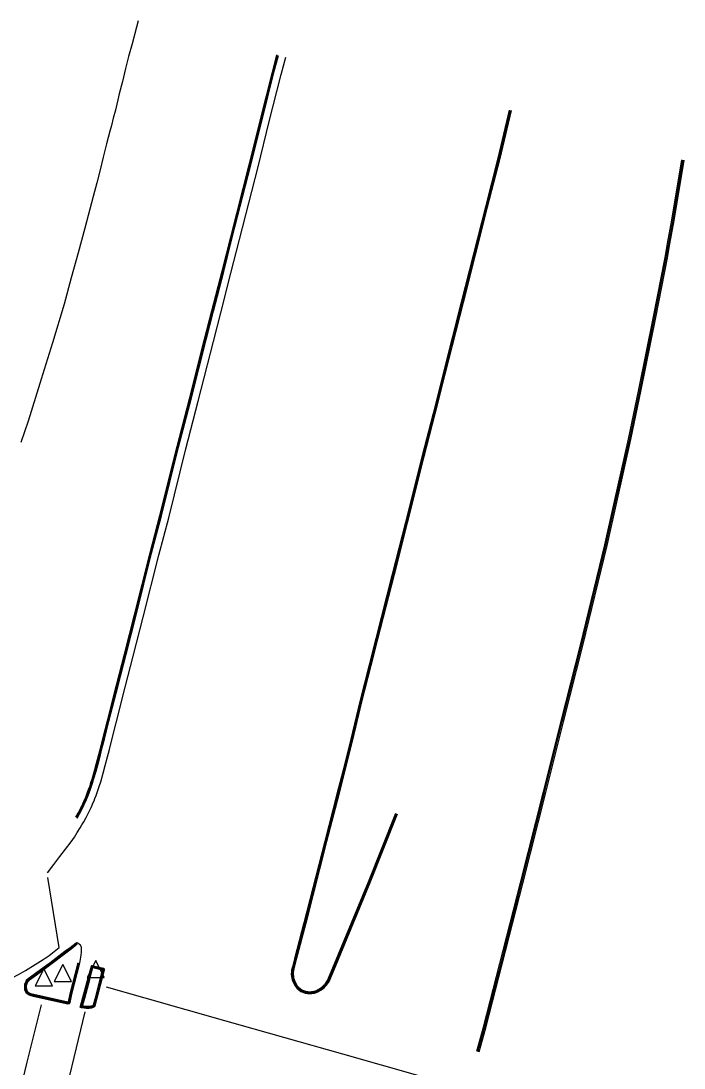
# Model space of a CAD drawing. Header units: metres. Extents: x 585772 to 587013, y 4140825 to 4141582.
# Drawn here: x 586138.1 to 586188.6, y 4140872 to 4140951.9 of the extents above; entities that cross this region are included whole.
import ezdxf

# ---------------------------------------------------------------- set-up
doc = ezdxf.new("R2010")
doc.units = ezdxf.units.M
doc.header["$MEASUREMENT"] = 0
for name, color, linetype, lineweight in [('BACK_OF_CURB', 5, 'Continuous', 30), ('BOTTOM_OF_CURB', 3, 'Continuous', 30), ('GUTTER', 30, 'Continuous', 30), ('PAINT_STRIPE', 4, 'Continuous', 30), ('TOP_OF_CURB', 1, 'Continuous', 30), ('TRAFFIC_SIGNAL', 3, 'Continuous', 30)]:
    doc.layers.add(name, color=color, linetype=linetype, lineweight=lineweight)
doc.layers.add('FENCE', color=201, linetype='Continuous', lineweight=30, true_color=0xe39cff)
doc.layers.add('PAVED_ROAD', color=140, linetype='Continuous', lineweight=30, true_color=0x38a9ff)

# ---------------------------------------------------------------- blocks, each defined once
blk = doc.blocks.new('SYM212')
at = {"layer": 'TRAFFIC_SIGNAL'}
blk.add_3dface([(-6.561667, -4.374444), (6.561667, -4.374444), (0, 8.748889)], dxfattribs=at)
blk = doc.blocks.new('SYM009')
at = {"layer": 'TRAFFIC_SIGNAL', "xscale": 0.5, "yscale": 0.5, "zscale": 0.5}
blk.add_blockref('SYM212', (0, 0), dxfattribs=at)

msp = doc.modelspace()

# ---------------------------------------------------------------- linework, layer by layer
at = {"layer": 'BACK_OF_CURB'}
for points in [[(586142.266941, 4140891.178878, -18.717), (586142.442715, 4140891.490282, -18.712), (586142.490033, 4140891.579887, -18.711), (586142.571012, 4140891.733773, -18.709), (586142.649313, 4140891.885483, -18.708), (586142.692173, 4140891.971241, -18.707), (586142.802264, 4140892.20045, -18.705), (586142.87578, 4140892.366983, -18.705), (586142.938411, 4140892.510203, -18.704), (586143.016842, 4140892.699619, -18.704), (586143.084274, 4140892.870523, -18.702), (586143.16775, 4140893.079306, -18.703), (586143.240619, 4140893.28462, -18.702), (586143.346376, 4140893.585514, -18.704), (586143.418128, 4140893.818812, -18.708), (586143.505927, 4140894.091252, -18.709), (586143.694212, 4140894.717761, -18.712), (586143.845555, 4140895.293282, -18.713), (586144.024684, 4140895.959621, -18.714), (586144.169269, 4140896.526876, -18.715), (586144.327297, 4140897.159845, -18.716), (586144.675904, 4140898.544064, -18.725), (586145.37206, 4140901.267484, -18.74), (586145.980115, 4140903.627367, -18.755), (586146.737568, 4140906.62126, -18.769), (586147.929537, 4140911.357091, -18.787614), (586148.681993, 4140914.198819, -18.796546), (586149.983667, 4140919.45572, -18.813), (586150.931505, 4140923.094551, -18.822), (586152.083195, 4140927.645379, -18.831), (586152.643434, 4140929.825427, -18.835), (586153.423379, 4140932.853013, -18.842), (586154.079915, 4140935.42905, -18.849), (586155.495369, 4140940.962392, -18.864895), (586156.349289, 4140944.42126, -18.878), (586157.255388, 4140948.02883, -18.894696), (586157.602126, 4140949.339642, -18.899)], [(586175.451201, 4140945.095399, -18.623), (586174.58528, 4140941.438524, -18.60947), (586173.633865, 4140937.726261, -18.596336), (586171.792435, 4140930.448223, -18.577221), (586170.407574, 4140924.995185, -18.561392), (586169.64555, 4140921.955811, -18.552), (586168.780429, 4140918.605493, -18.545848), (586167.5374, 4140913.648365, -18.531109), (586166.526825, 4140909.690181, -18.519754), (586165.278542, 4140904.775772, -18.501358), (586164.770256, 4140902.762106, -18.49637), (586164.059741, 4140899.983007, -18.493), (586163.362832, 4140897.093537, -18.488), (586162.788939, 4140894.73962, -18.483692), (586162.311429, 4140892.909277, -18.478), (586161.377589, 4140889.317146, -18.468521), (586159.792722, 4140883.092048, -18.456613), (586159.073073, 4140880.332404, -18.449), (586158.916617, 4140879.74134, -18.446), (586158.858689, 4140879.491691, -18.445), (586158.842153, 4140879.369427, -18.445), (586158.837931, 4140879.208922, -18.445), (586158.850657, 4140879.039168, -18.447), (586158.871218, 4140878.928091, -18.448), (586158.904238, 4140878.808339, -18.449), (586158.972057, 4140878.642956, -18.451), (586159.072575, 4140878.454948, -18.451), (586159.153455, 4140878.324292, -18.451), (586159.252806, 4140878.220755, -18.455), (586159.363119, 4140878.110393, -18.458), (586159.497117, 4140878.015764, -18.462), (586159.634744, 4140877.959068, -18.467), (586159.800571, 4140877.903768, -18.473), (586159.958628, 4140877.874639, -18.48), (586160.125532, 4140877.862116, -18.485), (586160.248352, 4140877.870308, -18.491), (586160.421376, 4140877.895639, -18.496), (586160.613131, 4140877.954026, -18.502), (586160.703154, 4140877.997099, -18.504), (586160.8792, 4140878.104492, -18.509), (586160.995699, 4140878.195143, -18.512), (586161.096416, 4140878.278382, -18.514), (586161.177571, 4140878.3553, -18.516), (586161.269652, 4140878.45326, -18.517), (586161.449604, 4140878.715808, -18.52), (586161.871048, 4140879.6784, -18.523), (586164.58632, 4140886.258437, -18.541), (586166.655873, 4140891.490704, -18.553)], [(586173.017975, 4140873.289123, -18.859), (586173.523292, 4140875.106998, -18.867), (586174.781625, 4140879.977648, -18.885), (586176.342948, 4140886.120129, -18.905074), (586178.099926, 4140893.07353, -18.925), (586179.444429, 4140898.46647, -18.937), (586180.914197, 4140904.274046, -18.953), (586182.770683, 4140911.9221, -18.97), (586183.516971, 4140915.227671, -18.976), (586184.589684, 4140919.988445, -18.984), (586185.37957, 4140923.780224, -18.988), (586186.480364, 4140929.31489, -18.992), (586187.375569, 4140933.858857, -18.995), (586187.56258, 4140934.919843, -18.995), (586187.892942, 4140936.701319, -18.996), (586188.643405, 4140941.301219, -18.993)], [(586142.379602, 4140881.481731, -18.666362), (586141.899658, 4140881.118985, -18.668667), (586141.513133, 4140880.810374, -18.673), (586140.35869, 4140879.9316, -18.692561), (586139.266714, 4140879.135795, -18.708), (586138.726419, 4140878.736369, -18.718), (586138.60494, 4140878.617828, -18.719), (586138.57574, 4140878.570559, -18.718), (586138.534753, 4140878.479807, -18.719), (586138.500339, 4140878.384417, -18.719), (586138.489298, 4140878.313156, -18.719), (586138.489298, 4140878.185909, -18.719), (586138.50121, 4140878.074685, -18.718), (586138.530772, 4140877.978566, -18.718), (586138.587759, 4140877.878794, -18.718443), (586138.637836, 4140877.835374, -18.719667), (586138.708892, 4140877.782994, -18.72), (586138.818721, 4140877.739828, -18.72), (586139.053994, 4140877.66877, -18.715), (586141.655998, 4140877.089006, -18.640879), (586141.659368, 4140877.08854, -18.64077), (586141.664929, 4140877.087501, -18.640713), (586141.67537, 4140877.087694, -18.640522), (586141.684377, 4140877.08966, -18.640731), (586141.68864, 4140877.090767, -18.640825), (586141.692136, 4140877.09296, -18.641045), (586141.694671, 4140877.096237, -18.640984), (586141.696112, 4140877.100212, -18.641365), (586141.829166, 4140877.700526, -18.674335), (586142.433211, 4140880.068195, -18.716335)]]:
    msp.add_polyline3d(points, dxfattribs=at)
msp.add_polyline3d([(586142.948443, 4140877.38008, -18.609694), (586143.320606, 4140878.788726, -18.627762), (586143.345832, 4140878.884207, -18.630256), (586143.573442, 4140879.715522, -18.640565), (586144.2849, 4140879.535244, -18.626895), (586144.286035, 4140879.522748, -18.62568), (586143.705781, 4140877.302489, -18.610796), (586143.586174, 4140876.844831, -18.585), (586143.567619, 4140876.820699, -18.584), (586143.531781, 4140876.79765, -18.584), (586143.417012, 4140876.755549, -18.585), (586143.261403, 4140876.730968, -18.587), (586143.083443, 4140876.726729, -18.59), (586142.918492, 4140876.743655, -18.594), (586142.771468, 4140876.780506, -18.598078)], close=True, dxfattribs=at)
at = {"layer": 'BOTTOM_OF_CURB'}
for points in [[(586142.371442, 4140891.119891, -18.847), (586142.548043, 4140891.432759, -18.842), (586142.596186, 4140891.523928, -18.841), (586142.677428, 4140891.678313, -18.839), (586142.756305, 4140891.831139, -18.838), (586142.799935, 4140891.918437, -18.837), (586142.911266, 4140892.150229, -18.835), (586142.985643, 4140892.318711, -18.835), (586143.048831, 4140892.463205, -18.834), (586143.128098, 4140892.65464, -18.834), (586143.195799, 4140892.826227, -18.832), (586143.28005, 4140893.036947, -18.833), (586143.353769, 4140893.244656, -18.832), (586143.460375, 4140893.547966, -18.834), (586143.53259, 4140893.782769, -18.838), (586143.620507, 4140894.055576, -18.839), (586143.809735, 4140894.685223, -18.842), (586143.961525, 4140895.262446, -18.843), (586144.140773, 4140895.929224, -18.844), (586144.285624, 4140896.497523, -18.845), (586144.443694, 4140897.130659, -18.846), (586144.792219, 4140898.514552, -18.855), (586145.488293, 4140901.237653, -18.87), (586146.096385, 4140903.59768, -18.885), (586146.85392, 4140906.591899, -18.899), (586148.045728, 4140911.327087, -18.917614), (586148.798243, 4140914.169038, -18.926546), (586150.099975, 4140919.426174, -18.943), (586151.047735, 4140923.064706, -18.952), (586152.199473, 4140927.615725, -18.961), (586152.759648, 4140929.795525, -18.965), (586153.539623, 4140932.823227, -18.972), (586154.196185, 4140935.399362, -18.979), (586155.611751, 4140940.933141, -18.994895), (586156.465733, 4140944.392263, -19.008), (586157.37159, 4140947.998869, -19.024696), (586157.718136, 4140949.308955, -19.029)], [(586175.314968, 4140945.127658, -18.773), (586174.449344, 4140941.472035, -18.75947), (586173.498194, 4140937.76081, -18.746336), (586171.656727, 4140930.482623, -18.727221), (586170.271829, 4140925.029438, -18.711392), (586169.509873, 4140921.990336, -18.702), (586168.644753, 4140918.640021, -18.695848), (586167.401678, 4140913.682708, -18.681109), (586166.391155, 4140909.72473, -18.669754), (586165.142825, 4140904.810137, -18.651358), (586164.634566, 4140902.796577, -18.64637), (586163.923867, 4140900.01676, -18.643), (586163.226775, 4140897.12653, -18.638), (586162.653189, 4140894.773873, -18.633692), (586162.175948, 4140892.94456, -18.628), (586161.242004, 4140889.352029, -18.618521), (586159.65715, 4140883.126983, -18.606613), (586158.937669, 4140880.36798, -18.599), (586158.780727, 4140879.775083, -18.596), (586158.720831, 4140879.516951, -18.595), (586158.702401, 4140879.380682, -18.595), (586158.697793, 4140879.205521, -18.595), (586158.711616, 4140879.021141, -18.597), (586158.734653, 4140878.896685, -18.598), (586158.771513, 4140878.763009, -18.599), (586158.845232, 4140878.583239, -18.601), (586158.951203, 4140878.38503, -18.601), (586159.0422, 4140878.23803, -18.601), (586159.152779, 4140878.122793, -18.605), (586159.272572, 4140878.002946, -18.608), (586159.429226, 4140877.892318, -18.612), (586159.585879, 4140877.827785, -18.617), (586159.765569, 4140877.767861, -18.623), (586159.940652, 4140877.735595, -18.63), (586160.12495, 4140877.721766, -18.635), (586160.263174, 4140877.730985, -18.641), (586160.452079, 4140877.758642, -18.646), (586160.664021, 4140877.823175, -18.652), (586160.769993, 4140877.87388, -18.654), (586160.958898, 4140877.989117, -18.659), (586161.083299, 4140878.085917, -18.662), (586161.18927, 4140878.173497, -18.664), (586161.276812, 4140878.256468, -18.666), (586161.37904, 4140878.365224, -18.667), (586161.572552, 4140878.647556, -18.67), (586161.999893, 4140879.623618, -18.673), (586164.716127, 4140886.205986, -18.691), (586166.786059, 4140891.439211, -18.703)], [(586172.844551, 4140873.33733, -19.009), (586173.349426, 4140875.153618, -19.017), (586174.607259, 4140880.022332, -19.035), (586176.168464, 4140886.164349, -19.055074), (586177.925341, 4140893.11735, -19.075), (586179.269852, 4140898.510323, -19.087), (586180.739484, 4140904.317358, -19.103), (586182.595421, 4140911.963153, -19.12), (586183.341382, 4140915.267275, -19.126), (586184.413765, 4140920.026585, -19.134), (586185.203187, 4140923.816136, -19.138), (586186.303791, 4140929.349842, -19.142), (586187.198615, 4140933.89188, -19.145), (586187.385452, 4140934.951877, -19.145), (586187.715604, 4140936.732225, -19.146), (586188.465754, 4140941.330203, -19.143)], [(586142.319449, 4140881.561327, -18.768917), (586141.839448, 4140881.198538, -18.731418), (586141.44045, 4140880.905858, -18.735), (586140.287002, 4140880.027842, -18.762666), (586140.138563, 4140879.919663, -18.764476), (586139.877973, 4140879.729751, -18.781954), (586139.195707, 4140879.232533, -18.80628), (586138.648485, 4140878.827985, -18.820996), (586138.510591, 4140878.693426, -18.822571), (586138.469571, 4140878.627024, -18.820769), (586138.423463, 4140878.524933, -18.819), (586138.383528, 4140878.414241, -18.818), (586138.369298, 4140878.322397, -18.816), (586138.369298, 4140878.179502, -18.812), (586138.383121, 4140878.050436, -18.809), (586138.41998, 4140877.930589, -18.806), (586138.493699, 4140877.801523, -18.803), (586138.562811, 4140877.741599, -18.799), (586138.650352, 4140877.677066, -18.795), (586138.779361, 4140877.626362, -18.792), (586139.023556, 4140877.55261, -18.786), (586141.657535, 4140876.973399, -18.744), (586141.741456, 4140876.986629, -18.743), (586141.767784, 4140876.999799, -18.743), (586141.79148, 4140877.018237, -18.743), (586141.807277, 4140877.047211, -18.744), (586141.945911, 4140877.672704, -18.748744), (586142.549487, 4140880.03853, -18.76)]]:
    msp.add_polyline3d(points, dxfattribs=at)
msp.add_polyline3d([(586142.832864, 4140877.412399, -18.739694), (586143.22995, 4140878.915379, -18.751306), (586143.474545, 4140879.808728, -18.756), (586143.486392, 4140879.832347, -18.756), (586143.500148, 4140879.840088, -18.756), (586143.518201, 4140879.843528, -18.755), (586144.370959, 4140879.637259, -18.733), (586144.391645, 4140879.610167, -18.733), (586144.402176, 4140879.570657, -18.732), (586144.407442, 4140879.512709, -18.732), (586143.696126, 4140876.790963, -18.715), (586143.650052, 4140876.731039, -18.714), (586143.585547, 4140876.689554, -18.714), (586143.447324, 4140876.638849, -18.715), (586143.272241, 4140876.611192, -18.717), (586143.078728, 4140876.606583, -18.72), (586142.899038, 4140876.625021, -18.724), (586142.710132, 4140876.667823, -18.729), (586142.654843, 4140876.686261, -18.731), (586142.644312, 4140876.691529, -18.731), (586142.63378, 4140876.702065, -18.731), (586142.631148, 4140876.723137, -18.732), (586142.636413, 4140876.746843, -18.732)], close=True, dxfattribs=at)
at = {"layer": 'FENCE'}
msp.add_polyline3d([(586147.009118, 4140951.934645, -19.269), (586146.889378, 4140951.459816, -19.266244), (586146.550996, 4140950.180993, -19.264625), (586146.293926, 4140949.210772, -19.266691), (586146.063944, 4140948.316573, -19.272316), (586145.817971, 4140947.317192, -19.279342), (586145.580473, 4140946.367157, -19.284673), (586145.279424, 4140945.134385, -19.287858), (586145.116054, 4140944.526586, -19.288941), (586144.973234, 4140943.956639, -19.286505), (586144.862119, 4140943.527413, -19.285), (586144.611171, 4140942.559544, -19.278336), (586144.352868, 4140941.530209, -19.266995), (586144.109421, 4140940.575397, -19.255732), (586143.863447, 4140939.59345, -19.239917), (586143.580931, 4140938.529692, -19.22124), (586142.948481, 4140936.133912, -19.175), (586142.438224, 4140934.25149, -19.09), (586141.920105, 4140932.343751, -19.077), (586141.368819, 4140930.33496, -19.138), (586140.484987, 4140927.378318, -19.23), (586139.857995, 4140925.336503, -19.218), (586139.530205, 4140924.28309, -19.208265), (586138.624043, 4140921.400068, -19.183798), (586138.074637, 4140919.75877, -19.172)], dxfattribs=at)
at = {"layer": 'GUTTER'}
msp.add_polyline3d([(586140.098973, 4140886.948819, -18.882), (586140.589995, 4140887.561224, -18.865), (586141.034284, 4140888.170336, -18.852), (586141.47878, 4140888.747923, -18.838394), (586141.905421, 4140889.307172, -18.828), (586142.155375, 4140889.654037, -18.824), (586142.373077, 4140890.017035, -18.819), (586142.590779, 4140890.371967, -18.816), (586142.728722, 4140890.606163, -18.813), (586142.866666, 4140890.840358, -18.812), (586143.047185, 4140891.160167, -18.808), (586143.09924, 4140891.258745, -18.807), (586143.181724, 4140891.415491, -18.804), (586143.263332, 4140891.573607, -18.803), (586143.31061, 4140891.668204, -18.804), (586143.427819, 4140891.912234, -18.801), (586143.506275, 4140892.089956, -18.802), (586143.572101, 4140892.240482, -18.804), (586143.655331, 4140892.44149, -18.804), (586143.724308, 4140892.616309, -18.802), (586143.812229, 4140892.836208, -18.798), (586143.889977, 4140893.055271, -18.798), (586144.000607, 4140893.370029, -18.799), (586144.075014, 4140893.611961, -18.8), (586144.163493, 4140893.886508, -18.799), (586144.35719, 4140894.531029, -18.794), (586144.511102, 4140895.116316, -18.793), (586144.690908, 4140895.785175, -18.793), (586144.837021, 4140896.358421, -18.793), (586144.995287, 4140896.992345, -18.796), (586145.343423, 4140898.374694, -18.805386), (586146.039113, 4140901.096291, -18.825304), (586146.647379, 4140903.456994, -18.839025), (586147.405305, 4140906.45276, -18.855661), (586148.596347, 4140911.184901, -18.876178), (586149.349141, 4140914.027908, -18.886), (586150.651149, 4140919.286156, -18.897), (586151.59854, 4140922.923275, -18.906335), (586152.750507, 4140927.475196, -18.921), (586153.31038, 4140929.653822, -18.929), (586154.090497, 4140932.682073, -18.935), (586154.747177, 4140935.258675, -18.942), (586156.163272, 4140940.794523, -18.961777), (586157.017552, 4140944.254849, -18.977), (586157.922262, 4140947.856888, -18.992432), (586158.267897, 4140949.163532, -19)], dxfattribs=at)
at = {"layer": 'PAINT_STRIPE', "extrusion": (-0.2731427976153011, -0.9619734986531003, 2.98237e-09), "elevation": -4143516.293399, "flags": 128}
msp.add_lwpolyline([(-567195.514966, -18.712643), (-567186.143132, -18.536643), (-567176.771298, -18.685643), (-567167.399464, -18.931643)], dxfattribs=at)
at = {"layer": 'PAINT_STRIPE'}
for points in [[(586136.908315, 4140878.632421, -18.837), (586137.415134, 4140878.92282, -18.826), (586137.885094, 4140879.180952, -18.817), (586138.428773, 4140879.489788, -18.809), (586139.166108, 4140879.929996, -18.799869), (586139.783506, 4140880.321803, -18.79622), (586140.244251, 4140880.63064, -18.797741), (586140.995265, 4140881.248313, -18.804778), (586140.119634, 4140886.587125, -18.871)], [(586134.339615, 4140855.400108, -18.704), (586136.047468, 4140862.078909, -18.727731), (586138.553847, 4140872.480322, -18.768369), (586139.64835, 4140876.864678, -18.786)], [(586142.961536, 4140876.327671, -18.735), (586140.93261, 4140868.00145, -18.70175), (586138.903685, 4140859.67523, -18.672289), (586137.639458, 4140854.361843, -18.656)]]:
    msp.add_polyline3d(points, dxfattribs=at)
at = {"layer": 'PAVED_ROAD'}
msp.add_polyline3d([(586142.575425, 4140880.031913, -18.761), (586142.669595, 4140880.651678, -18.763), (586142.699689, 4140880.904576, -18.764), (586142.70378, 4140881.104787, -18.765), (586142.689965, 4140881.239557, -18.766), (586142.671294, 4140881.317221, -18.766), (586142.650951, 4140881.365918, -18.767), (586142.633379, 4140881.39434, -18.767), (586142.614086, 4140881.416629, -18.767), (586142.520267, 4140881.500197, -18.769), (586142.451972, 4140881.552301, -18.769), (586142.415935, 4140881.577161, -18.77), (586142.37907, 4140881.595601, -18.77), (586142.361457, 4140881.599611, -18.77), (586142.347471, 4140881.60087, -18.771), (586142.324211, 4140881.59526, -18.771), (586142.303308, 4140881.582682, -18.771), (586141.82346, 4140881.220009, -18.774), (586141.424425, 4140880.927302, -18.77729), (586140.271011, 4140880.049311, -18.792), (586140.122797, 4140879.941296, -18.793), (586139.862207, 4140879.751385, -18.796), (586139.179867, 4140879.254113, -18.808), (586138.631099, 4140878.848423, -18.816), (586138.489543, 4140878.71029, -18.818), (586138.445887, 4140878.63962, -18.819), (586138.398637, 4140878.535, -18.819), (586138.35747, 4140878.420894, -18.819), (586138.342529, 4140878.324458, -18.818), (586138.342529, 4140878.178073, -18.817), (586138.356778, 4140878.045026, -18.815), (586138.395265, 4140877.919886, -18.813), (586138.472717, 4140877.784286, -18.81), (586138.546075, 4140877.72068, -18.808), (586138.637294, 4140877.653436, -18.802296), (586138.770581, 4140877.60105, -18.798), (586139.016766, 4140877.526697, -18.792835), (586141.657877, 4140876.947875, -18.757), (586141.750792, 4140876.961367, -18.756), (586141.782131, 4140876.977044, -18.756), (586141.812316, 4140877.000531, -18.756), (586141.832592, 4140877.037721, -18.756), (586141.971954, 4140877.666497, -18.758), (586142.575425, 4140880.031913, -18.763)], dxfattribs=at)
msp.add_polyline3d([(586142.807339, 4140877.419536, -18.745742), (586143.204359, 4140878.922263, -18.755398), (586143.449678, 4140879.818261, -18.759), (586143.466336, 4140879.85147, -18.759), (586143.490929, 4140879.865309, -18.759), (586143.518866, 4140879.870633, -18.758), (586144.38632, 4140879.660809, -18.742), (586144.415898, 4140879.622072, -18.74), (586144.428365, 4140879.575302, -18.74), (586144.434254, 4140879.510492, -18.739), (586143.720408, 4140876.779066, -18.718), (586143.668256, 4140876.711238, -18.717), (586143.597421, 4140876.665681, -18.717), (586143.454018, 4140876.613077, -18.718), (586143.274635, 4140876.58474, -18.721), (586143.077687, 4140876.580049, -18.725), (586142.894742, 4140876.598821, -18.729), (586142.702995, 4140876.642267, -18.734), (586142.644672, 4140876.661717, -18.736), (586142.628609, 4140876.669752, -18.736), (586142.608611, 4140876.689759, -18.737), (586142.604282, 4140876.724404, -18.737), (586142.610739, 4140876.753475, -18.738)], close=True, dxfattribs=at)
at = {"layer": 'TOP_OF_CURB'}
for points in [[(586142.319192, 4140891.149385, -18.717), (586142.495379, 4140891.46152, -18.712), (586142.54311, 4140891.551907, -18.711), (586142.62422, 4140891.706043, -18.709), (586142.702809, 4140891.858311, -18.708), (586142.746054, 4140891.944839, -18.707), (586142.856765, 4140892.17534, -18.705), (586142.930712, 4140892.342847, -18.705), (586142.993621, 4140892.486704, -18.704), (586143.07247, 4140892.67713, -18.704), (586143.140037, 4140892.848375, -18.702), (586143.2239, 4140893.058126, -18.703), (586143.297194, 4140893.264638, -18.702), (586143.403375, 4140893.56674, -18.704), (586143.475359, 4140893.800791, -18.708), (586143.563217, 4140894.073414, -18.709), (586143.751973, 4140894.701492, -18.712), (586143.90354, 4140895.277864, -18.713), (586144.082728, 4140895.944423, -18.714), (586144.227447, 4140896.5122, -18.715), (586144.385495, 4140897.145252, -18.716), (586144.734062, 4140898.529308, -18.725), (586145.430177, 4140901.252569, -18.74), (586146.03825, 4140903.612523, -18.755), (586146.795744, 4140906.60658, -18.769), (586147.987633, 4140911.342089, -18.787614), (586148.740118, 4140914.183929, -18.796546), (586150.041821, 4140919.440947, -18.813), (586150.98962, 4140923.079628, -18.822), (586152.141334, 4140927.630552, -18.831), (586152.701541, 4140929.810476, -18.835), (586153.481501, 4140932.83812, -18.842), (586154.13805, 4140935.414206, -18.849), (586155.55356, 4140940.947766, -18.864895), (586156.407511, 4140944.406762, -18.878), (586157.313489, 4140948.013849, -18.894696), (586157.660131, 4140949.324299, -18.899)], [(586175.383085, 4140945.111528, -18.623), (586174.517312, 4140941.45528, -18.60947), (586173.566029, 4140937.743536, -18.596336), (586171.724581, 4140930.465423, -18.577221), (586170.339702, 4140925.012312, -18.561392), (586169.577711, 4140921.973074, -18.552), (586168.712591, 4140918.622757, -18.545848), (586167.469539, 4140913.665536, -18.531109), (586166.45899, 4140909.707455, -18.519754), (586165.210684, 4140904.792955, -18.501358), (586164.702411, 4140902.779342, -18.49637), (586163.991804, 4140899.999883, -18.493), (586163.294804, 4140897.110033, -18.488), (586162.721064, 4140894.756747, -18.483692), (586162.243689, 4140892.926918, -18.478), (586161.309797, 4140889.334588, -18.468521), (586159.724936, 4140883.109516, -18.456613), (586159.005371, 4140880.350192, -18.449), (586158.848672, 4140879.758212, -18.446), (586158.78976, 4140879.504321, -18.445), (586158.772277, 4140879.375055, -18.445), (586158.767862, 4140879.207222, -18.445), (586158.781136, 4140879.030155, -18.447), (586158.802935, 4140878.912388, -18.448), (586158.837875, 4140878.785674, -18.449), (586158.908644, 4140878.613098, -18.451), (586159.011889, 4140878.419989, -18.451), (586159.097827, 4140878.281161, -18.451), (586159.202792, 4140878.171774, -18.455), (586159.317846, 4140878.056669, -18.458), (586159.463171, 4140877.954041, -18.462), (586159.610311, 4140877.893426, -18.467), (586159.78307, 4140877.835815, -18.473), (586159.94964, 4140877.805117, -18.48), (586160.125241, 4140877.791941, -18.485), (586160.255763, 4140877.800646, -18.491), (586160.436727, 4140877.827141, -18.496), (586160.638576, 4140877.8886, -18.502), (586160.736573, 4140877.935489, -18.504), (586160.919049, 4140878.046805, -18.509), (586161.039499, 4140878.14053, -18.512), (586161.142843, 4140878.225939, -18.514), (586161.227192, 4140878.305884, -18.516), (586161.324346, 4140878.409242, -18.517), (586161.511078, 4140878.681682, -18.52), (586161.935471, 4140879.651009, -18.523), (586164.651224, 4140886.232212, -18.541), (586166.720966, 4140891.464958, -18.553)], [(586172.931263, 4140873.313226, -18.859), (586173.436359, 4140875.130308, -18.867), (586174.694442, 4140879.99999, -18.885), (586176.255706, 4140886.142239, -18.905074), (586178.012634, 4140893.09544, -18.925), (586179.35714, 4140898.488396, -18.937), (586180.826841, 4140904.295702, -18.953), (586182.683052, 4140911.942627, -18.97), (586183.429177, 4140915.247473, -18.976), (586184.501725, 4140920.007515, -18.984), (586185.291378, 4140923.79818, -18.988), (586186.392078, 4140929.332366, -18.992), (586187.287092, 4140933.875368, -18.995), (586187.474016, 4140934.93586, -18.995), (586187.804273, 4140936.716772, -18.996), (586188.55458, 4140941.315711, -18.993)], [(586142.333444, 4140881.542802, -18.666362), (586141.852689, 4140881.179443, -18.668667), (586141.466061, 4140880.87075, -18.673), (586140.312958, 4140879.992996, -18.692561), (586139.221417, 4140879.197508, -18.708), (586138.676702, 4140878.794814, -18.718), (586138.544752, 4140878.666055, -18.719), (586138.508011, 4140878.60658, -18.718), (586138.463757, 4140878.508595, -18.719), (586138.425821, 4140878.403443, -18.719), (586138.412746, 4140878.319051, -18.719), (586138.412746, 4140878.181822, -18.719), (586138.425877, 4140878.059216, -18.718), (586138.460094, 4140877.94796, -18.718), (586138.527755, 4140877.8295, -18.718443), (586138.589975, 4140877.775552, -18.719667), (586138.671548, 4140877.715419, -18.72), (586138.793612, 4140877.667444, -18.72), (586139.034576, 4140877.594668, -18.715), (586141.642407, 4140877.013605, -18.640879), (586141.647086, 4140877.012958, -18.64077), (586141.658539, 4140877.010818, -18.640713), (586141.684326, 4140877.011294, -18.640522), (586141.702165, 4140877.015188, -18.640731), (586141.719313, 4140877.01964, -18.640825), (586141.744353, 4140877.035349, -18.641045), (586141.762556, 4140877.05888, -18.640984), (586141.769775, 4140877.078798, -18.641365), (586141.903642, 4140877.682777, -18.674335), (586142.507388, 4140880.049271, -18.716335)]]:
    msp.add_polyline3d(points, dxfattribs=at)
msp.add_polyline3d([(586142.890653, 4140877.39624, -18.609694), (586143.262626, 4140878.804162, -18.627881), (586143.287891, 4140878.899793, -18.630075), (586143.52819, 4140879.779381, -18.641464), (586144.336179, 4140879.583942, -18.627787), (586144.336734, 4140879.583214, -18.627005), (586144.342885, 4140879.56014, -18.626005), (586144.346739, 4140879.517728, -18.625666), (586143.764249, 4140877.288917, -18.610672), (586143.64115, 4140876.817897, -18.585), (586143.608835, 4140876.775869, -18.584), (586143.558664, 4140876.743602, -18.584), (586143.432168, 4140876.697199, -18.585), (586143.266822, 4140876.67108, -18.587), (586143.081085, 4140876.666656, -18.59), (586142.908765, 4140876.684338, -18.594), (586142.726292, 4140876.725683, -18.599), (586142.695914, 4140876.736481, -18.600489)], close=True, dxfattribs=at)

# ---------------------------------------------------------------- block references
at = {"layer": 'TRAFFIC_SIGNAL', "xscale": 0.2, "yscale": 0.2, "zscale": 0.2}
for p in [(586143.7806, 4140879.3803, -18.622), (586139.8268, 4140878.7482, -18.679), (586141.274, 4140879.0789, -18.6069)]:
    msp.add_blockref('SYM009', p, dxfattribs=at)

doc.saveas('drawing.dxf')
